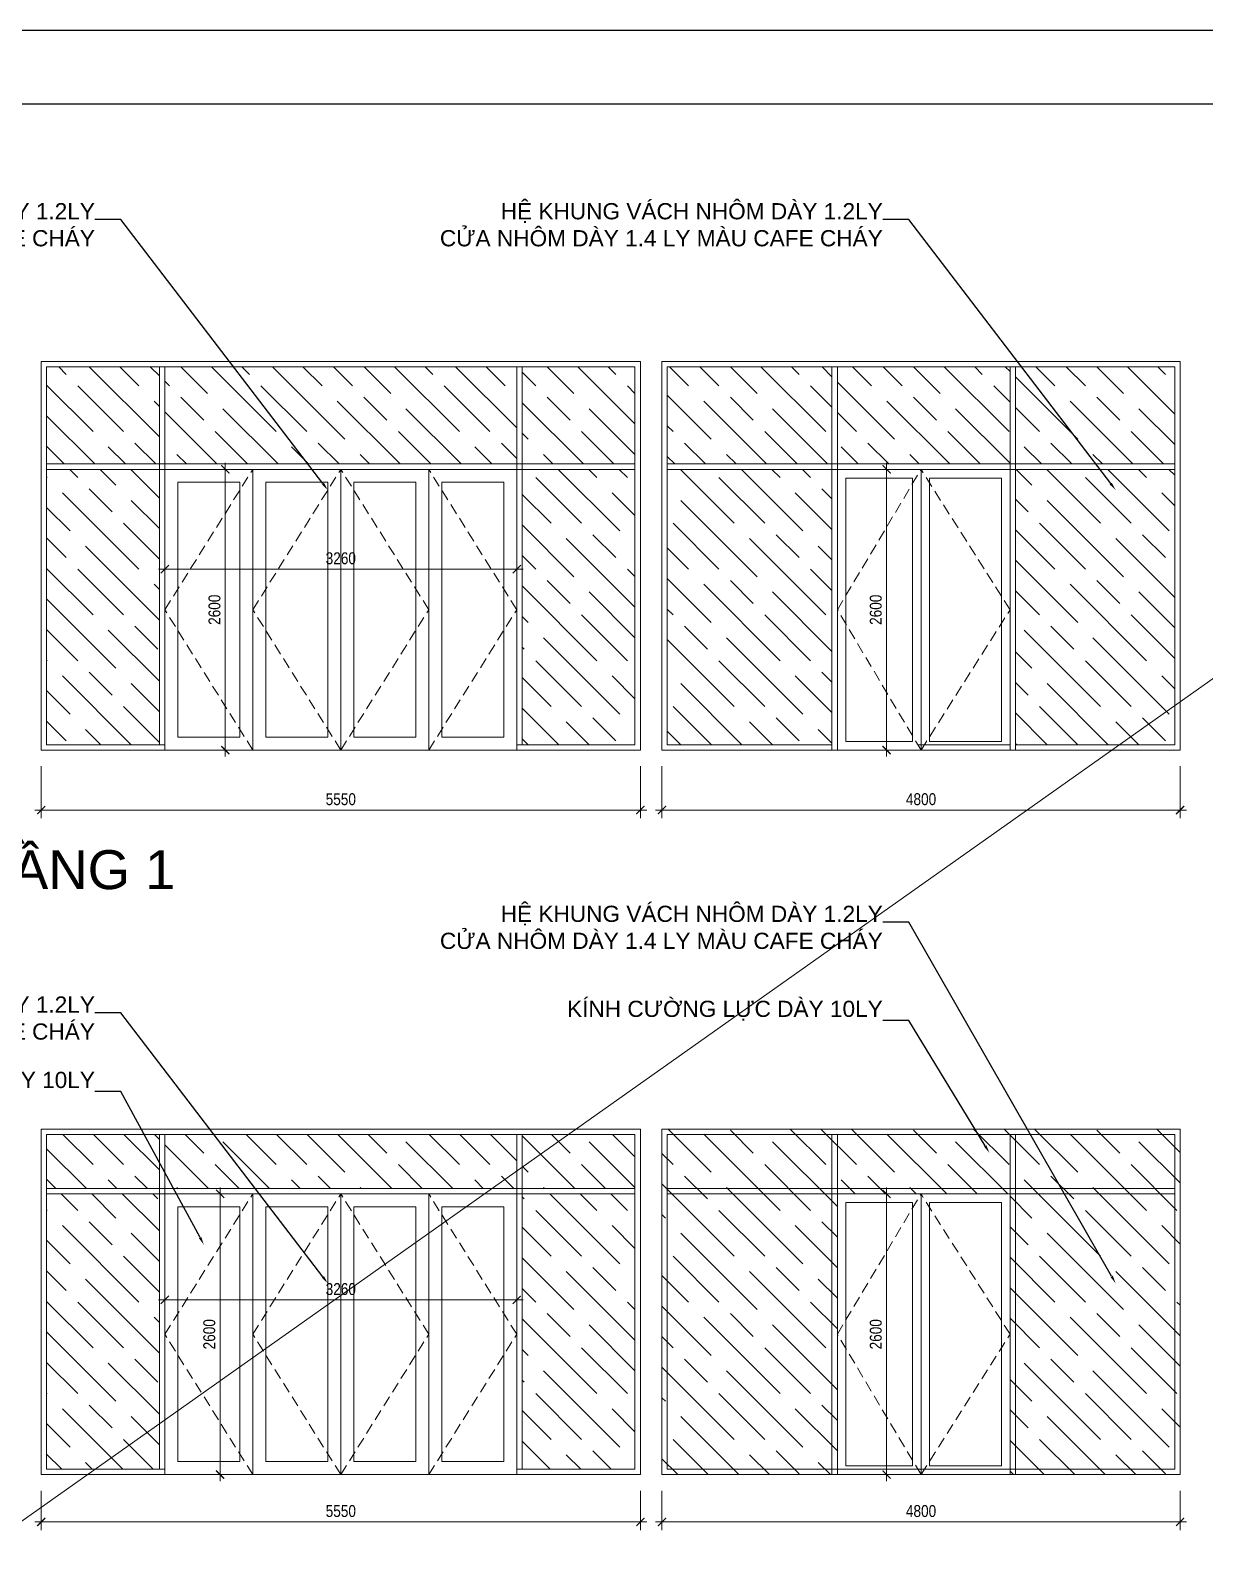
# Model space of a CAD drawing. Header units: millimetres. Extents: x 886808 to 1650903, y -1008069 to 230892.
# Drawn here: x 1589070 to 1599947, y -174559 to -160470 of the extents above; entities that cross this region are included whole.
import ezdxf
from ezdxf import colors
from ezdxf.entities.mleader import LeaderData, LeaderLine
from ezdxf.math import Vec2, Vec3

# ---------------------------------------------------------------- set-up
doc = ezdxf.new("R2010")
doc.units = ezdxf.units.MM
doc.linetypes.add('DASHED', pattern=[0.75, 0.5, -0.25])
doc.layers.get('0').update_dxf_attribs({"lineweight": 0})
for name, color, linetype, lineweight in [('03- Net Cua- 153', 153, 'Continuous', 9), ('06- Dim- 250', 250, 'Continuous', 0), ('0___TUONG XAY MOI', 10, 'Continuous', 40), ('A-Wall', 113, 'Continuous', 30), ('A_Dim', 8, 'Continuous', 5), ('Q - TEN PHONG', 7, 'Continuous', 18)]:
    doc.layers.add(name, color=color, linetype=linetype, lineweight=lineweight)
doc.styles.add('ADP_HC_vni_HC', font='')
doc.styles.add('DAT', font='')
doc.styles.add('VNI-HELVE', font='')
doc.styles.get('ADP_HC_vni_HC').set_extended_font_data('VNI-Helve-Condense')
doc.styles.get('DAT').set_extended_font_data('VNI-Helve')
doc.styles.get('VNI-HELVE').set_extended_font_data('VNI-Helve-Condense')
doc.dimstyles.new('1-100 X2', dxfattribs={"dimtxt": 110, "dimasz": 75, "dimexe": 75, "dimexo": 150, "dimgap": 45, "dimtad": 1, "dimdec": 0, "dimrnd": 5, "dimzin": 0, "dimtxsty": 'VNI-HELVE', "dimblk": 'ARCHTICK', "dimcen": 50, "dimdle": 60, "dimclrd": 256, "dimclre": 256, "dimclrt": 2, "dimadec": 0, "dimazin": 0, "dimtfac": 1, "dimtdec": 0, "dimtix": 1, "dimtmove": 1, "dimatfit": 3, "dimldrblk": 'OPEN30', "dimfxl": 900, "dimtolj": 1, "dimtzin": 0, "dimlwd": 13, "dimlwe": 13, "dimarcsym": 1})

# ---------------------------------------------------------------- blocks, each defined once
blk = doc.blocks.new('ÈGERGER')
at = {"layer": 'A-Wall', "linetype": 'Continuous', "transparency": 33554636}
blk.add_line((-179936, -849840), (-132098, -849840), dxfattribs=at)
at = {"layer": 'Defpoints', "transparency": 33554636}
blk.add_lwpolyline([(-181644, -884626), (-131244, -884626), (-131244, -848986), (-181644, -848986)], close=True, dxfattribs=at)
blk = doc.blocks.new('_ArchTick')
at = {"color": 0, "linetype": 'ByBlock', "const_width": 0.15}
blk.add_lwpolyline([(-0.5, -0.5), (0.5, 0.5)], dxfattribs=at)
blk = doc.blocks.new('*D997')
at = {"layer": 'A_Dim', "lineweight": 13, "transparency": 16777216}
for p, q in [((1589170, -167286), (1589170, -167766)), ((1594720, -167286), (1594720, -167766)), ((1594780, -167691), (1589110, -167691))]:
    blk.add_line(p, q, dxfattribs=at)
at = {"layer": 'Defpoints', "color": 0, "transparency": 16777216}
for p in [(1589170, -167136), (1594720, -167136), (1589170, -167691)]:
    blk.add_point(p, dxfattribs=at)
at = {"layer": 'A_Dim', "lineweight": 13, "transparency": 16777216, "xscale": 75, "yscale": 75, "zscale": 75, "rotation": 180}
blk.add_blockref('_ArchTick', (1589170, -167691), dxfattribs=at)
at = {"layer": 'A_Dim', "lineweight": 13, "transparency": 16777216, "xscale": 75, "yscale": 75, "zscale": 75}
blk.add_blockref('_ArchTick', (1594720, -167691), dxfattribs=at)
at = {"layer": 'A_Dim', "color": 2, "transparency": 16777216, "insert": (1591945, -167591), "char_height": 110, "attachment_point": 5, "style": 'VNI-HELVE'}
blk.add_mtext('\\A1;5550', dxfattribs=at)
blk = doc.blocks.new('_Open30')
at = {"color": 0, "linetype": 'ByBlock', "lineweight": -2}
for p, q in [((-1, 0.27), (0, 0)), ((0, 0), (-1, -0.27)), ((0, 0), (-1, 0))]:
    blk.add_line(p, q, dxfattribs=at)
blk = doc.blocks.new('*D998')
at = {"layer": 'A_Dim', "lineweight": 13, "transparency": 16777216}
for p, q in [((1594920, -167286), (1594920, -167766)), ((1599720, -167286), (1599720, -167766)), ((1594860, -167691), (1599780, -167691))]:
    blk.add_line(p, q, dxfattribs=at)
at = {"layer": 'Defpoints', "color": 0, "transparency": 16777216}
for p in [(1594920, -167136), (1599720, -167136), (1599720, -167691)]:
    blk.add_point(p, dxfattribs=at)
at = {"layer": 'A_Dim', "lineweight": 13, "transparency": 16777216, "xscale": 75, "yscale": 75, "zscale": 75, "rotation": 180}
blk.add_blockref('_ArchTick', (1594920, -167691), dxfattribs=at)
at = {"layer": 'A_Dim', "lineweight": 13, "transparency": 16777216, "xscale": 75, "yscale": 75, "zscale": 75}
blk.add_blockref('_ArchTick', (1599720, -167691), dxfattribs=at)
at = {"layer": 'A_Dim', "color": 2, "transparency": 16777216, "insert": (1597320, -167591), "char_height": 110, "attachment_point": 5, "style": 'VNI-HELVE'}
blk.add_mtext('\\A1;4800', dxfattribs=at)
blk = doc.blocks.new('*D1001')
at = {"layer": 'A_Dim', "lineweight": 13, "transparency": 16777216}
for p, q in [((1590980, -164536), (1590800, -164536)), ((1590875, -167196), (1590875, -164476)), ((1590980, -167136), (1590800, -167136))]:
    blk.add_line(p, q, dxfattribs=at)
at = {"layer": 'Defpoints', "color": 0, "transparency": 16777216}
for p in [(1590875, -164536), (1591130, -164536), (1591130, -167136)]:
    blk.add_point(p, dxfattribs=at)
at = {"layer": 'A_Dim', "lineweight": 13, "transparency": 16777216, "xscale": 75, "yscale": 75, "zscale": 75}
for p, rotation in [((1590875, -164536), 90), ((1590875, -167136), 270)]:
    blk.add_blockref('_ArchTick', p, dxfattribs=dict(at, rotation=rotation))
at = {"layer": 'A_Dim', "color": 2, "transparency": 16777216, "insert": (1590775, -165836), "char_height": 110, "attachment_point": 5, "rotation": 90, "style": 'VNI-HELVE'}
blk.add_mtext('\\A1;2600', dxfattribs=at)
blk = doc.blocks.new('*D1002')
at = {"layer": 'A_Dim', "lineweight": 13, "transparency": 16777216}
for p, q in [((1590315, -165386), (1590315, -165385)), ((1593575, -165386), (1593575, -165385)), ((1590255, -165460), (1593635, -165460))]:
    blk.add_line(p, q, dxfattribs=at)
at = {"layer": 'Defpoints', "color": 0, "transparency": 16777216}
for p in [(1590315, -165536, 0), (1593575, -165460), (1593575, -165536, 0)]:
    blk.add_point(p, dxfattribs=at)
at = {"layer": 'A_Dim', "lineweight": 13, "transparency": 16777216, "xscale": 75, "yscale": 75, "zscale": 75, "rotation": 180}
blk.add_blockref('_ArchTick', (1590315, -165460), dxfattribs=at)
at = {"layer": 'A_Dim', "lineweight": 13, "transparency": 16777216, "xscale": 75, "yscale": 75, "zscale": 75}
blk.add_blockref('_ArchTick', (1593575, -165460), dxfattribs=at)
at = {"layer": 'A_Dim', "color": 2, "transparency": 16777216, "insert": (1591945, -165360), "char_height": 110, "attachment_point": 5, "style": 'VNI-HELVE'}
blk.add_mtext('\\A1;3260', dxfattribs=at)
blk = doc.blocks.new('*D1010')
at = {"layer": 'A_Dim', "lineweight": 13, "transparency": 16777216}
for p, q in [((1589170, -173996), (1589170, -174359)), ((1594720, -173996), (1594720, -174359)), ((1594780, -174284), (1589110, -174284))]:
    blk.add_line(p, q, dxfattribs=at)
at = {"layer": 'Defpoints', "color": 0, "transparency": 16777216}
for p in [(1589170, -173846), (1594720, -173846), (1589170, -174284)]:
    blk.add_point(p, dxfattribs=at)
at = {"layer": 'A_Dim', "lineweight": 13, "transparency": 16777216, "xscale": 75, "yscale": 75, "zscale": 75, "rotation": 180}
blk.add_blockref('_ArchTick', (1589170, -174284), dxfattribs=at)
at = {"layer": 'A_Dim', "lineweight": 13, "transparency": 16777216, "xscale": 75, "yscale": 75, "zscale": 75}
blk.add_blockref('_ArchTick', (1594720, -174284), dxfattribs=at)
at = {"layer": 'A_Dim', "color": 2, "transparency": 16777216, "insert": (1591945, -174184), "char_height": 110, "attachment_point": 5, "style": 'VNI-HELVE'}
blk.add_mtext('\\A1;5550', dxfattribs=at)
blk = doc.blocks.new('*D1011')
at = {"layer": 'A_Dim', "lineweight": 13, "transparency": 16777216}
for p, q in [((1594920, -173996), (1594920, -174359)), ((1599720, -173996), (1599720, -174359)), ((1599780, -174284), (1594860, -174284))]:
    blk.add_line(p, q, dxfattribs=at)
at = {"layer": 'Defpoints', "color": 0, "transparency": 16777216}
for p in [(1594920, -173846), (1599720, -173846), (1594920, -174284)]:
    blk.add_point(p, dxfattribs=at)
at = {"layer": 'A_Dim', "lineweight": 13, "transparency": 16777216, "xscale": 75, "yscale": 75, "zscale": 75, "rotation": 180}
blk.add_blockref('_ArchTick', (1594920, -174284), dxfattribs=at)
at = {"layer": 'A_Dim', "lineweight": 13, "transparency": 16777216, "xscale": 75, "yscale": 75, "zscale": 75}
blk.add_blockref('_ArchTick', (1599720, -174284), dxfattribs=at)
at = {"layer": 'A_Dim', "color": 2, "transparency": 16777216, "insert": (1597320, -174184), "char_height": 110, "attachment_point": 5, "style": 'VNI-HELVE'}
blk.add_mtext('\\A1;4800', dxfattribs=at)
blk = doc.blocks.new('*D1014')
at = {"layer": 'A_Dim', "lineweight": 13, "transparency": 16777216}
for p, q in [((1590827, -173906), (1590827, -171186)), ((1590872, -171246), (1590902, -171246)), ((1590872, -173846), (1590902, -173846))]:
    blk.add_line(p, q, dxfattribs=at)
at = {"layer": 'Defpoints', "color": 0, "transparency": 16777216}
for p in [(1590722, -171246), (1590827, -171246), (1590722, -173846)]:
    blk.add_point(p, dxfattribs=at)
at = {"layer": 'A_Dim', "lineweight": 13, "transparency": 16777216, "xscale": 75, "yscale": 75, "zscale": 75}
for p, rotation in [((1590827, -171246), 90), ((1590827, -173846), 270)]:
    blk.add_blockref('_ArchTick', p, dxfattribs=dict(at, rotation=rotation))
at = {"layer": 'A_Dim', "color": 2, "transparency": 16777216, "insert": (1590727, -172546), "char_height": 110, "attachment_point": 5, "rotation": 90, "style": 'VNI-HELVE'}
blk.add_mtext('\\A1;2600', dxfattribs=at)
blk = doc.blocks.new('*D1015')
at = {"layer": 'A_Dim', "lineweight": 13, "transparency": 16777216}
for p, q in [((1590315, -172396), (1590315, -172153)), ((1593575, -172396), (1593575, -172153)), ((1590255, -172228), (1593635, -172228))]:
    blk.add_line(p, q, dxfattribs=at)
at = {"layer": 'Defpoints', "color": 0, "transparency": 16777216}
for p in [(1593575, -172228), (1590315, -172546), (1593575, -172546)]:
    blk.add_point(p, dxfattribs=at)
at = {"layer": 'A_Dim', "lineweight": 13, "transparency": 16777216, "xscale": 75, "yscale": 75, "zscale": 75, "rotation": 180}
blk.add_blockref('_ArchTick', (1590315, -172228), dxfattribs=at)
at = {"layer": 'A_Dim', "lineweight": 13, "transparency": 16777216, "xscale": 75, "yscale": 75, "zscale": 75}
blk.add_blockref('_ArchTick', (1593575, -172228), dxfattribs=at)
at = {"layer": 'A_Dim', "color": 2, "transparency": 16777216, "insert": (1591945, -172128), "char_height": 110, "attachment_point": 5, "style": 'VNI-HELVE'}
blk.add_mtext('\\A1;3260', dxfattribs=at)
blk = doc.blocks.new('*D1016')
at = {"layer": 'A_Dim', "lineweight": 13, "transparency": 16777216}
for p, q in [((1597001, -167196), (1597001, -164476)), ((1597082, -164536), (1597076, -164536)), ((1597082, -167136), (1597076, -167136))]:
    blk.add_line(p, q, dxfattribs=at)
at = {"layer": 'Defpoints', "color": 0, "transparency": 16777216}
for p in [(1596932, -164536), (1597001, -164536), (1596932, -167136)]:
    blk.add_point(p, dxfattribs=at)
at = {"layer": 'A_Dim', "lineweight": 13, "transparency": 16777216, "xscale": 75, "yscale": 75, "zscale": 75}
for p, rotation in [((1597001, -164536), 90), ((1597001, -167136), 270)]:
    blk.add_blockref('_ArchTick', p, dxfattribs=dict(at, rotation=rotation))
at = {"layer": 'A_Dim', "color": 2, "transparency": 16777216, "insert": (1596901, -165836), "char_height": 110, "attachment_point": 5, "rotation": 90, "style": 'VNI-HELVE'}
blk.add_mtext('\\A1;2600', dxfattribs=at)
blk = doc.blocks.new('*D966')
at = {"layer": 'A_Dim', "lineweight": 13, "transparency": 16777216}
for p, q in [((1597001, -173906), (1597001, -171186)), ((1597082, -171246), (1597076, -171246)), ((1597082, -173846), (1597076, -173846))]:
    blk.add_line(p, q, dxfattribs=at)
at = {"layer": 'Defpoints', "color": 0, "transparency": 16777216}
for p in [(1596932, -171246), (1597001, -171246), (1596932, -173846)]:
    blk.add_point(p, dxfattribs=at)
at = {"layer": 'A_Dim', "lineweight": 13, "transparency": 16777216, "xscale": 75, "yscale": 75, "zscale": 75}
for p, rotation in [((1597001, -171246), 90), ((1597001, -173846), 270)]:
    blk.add_blockref('_ArchTick', p, dxfattribs=dict(at, rotation=rotation))
at = {"layer": 'A_Dim', "color": 2, "transparency": 16777216, "insert": (1596901, -172546), "char_height": 110, "attachment_point": 5, "rotation": 90, "style": 'VNI-HELVE'}
blk.add_mtext('\\A1;2600', dxfattribs=at)

msp = doc.modelspace()

# ---------------------------------------------------------------- hatches: boundary and pattern name
at = {"layer": 'A_Dim', "transparency": 33554534}
h = msp.add_hatch(dxfattribs=at)
h.set_pattern_fill('GOST_WOOD', color=256, scale=100, angle=45)
h.set_pattern_definition([(135, (-166804.1, -48786.84), (424.26407, 424.26407), [1000, -200]), (135, (-166521.3, -48786.84), (424.26407, 424.26407), [600, -150, 300, -150]), (135, (-166167.7, -48857.55), (424.26407, 424.26407), [1000, -200])])
h.paths.add_polyline_path([(1596494.7, -163585.8), (1594969.6, -163585.8), (1594969.6, -164485.8), (1596494.7, -164485.8)])
h.paths.add_polyline_path([(1598144.5, -163585.8), (1597319.6, -163585.8), (1596544.7, -163585.8), (1596544.7, -164485.8), (1598144.5, -164485.8)])
h.paths.add_polyline_path([(1599669.6, -163585.8), (1598249.4, -163585.8), (1598938, -164485.8), (1599669.6, -164485.8)])
h.paths.add_polyline_path([(1598249.4, -163585.8), (1598194.5, -163585.8), (1598194.5, -164485.8), (1598938, -164485.8)])
h.paths.add_polyline_path([(1599669.6, -164535.8), (1598194.5, -164535.8), (1598194.5, -167085.8), (1599669.6, -167085.8)])
h.paths.add_polyline_path([(1596494.7, -164535.8), (1594969.6, -164535.8), (1594969.6, -167085.8), (1596494.7, -167085.8)])
h.paths.add_polyline_path([(1580419.6, -164535.8), (1579094.6, -164535.8), (1579094.6, -167085.8), (1580419.6, -167085.8)])
h.paths.add_polyline_path([(1579044.6, -164535.8), (1577719.6, -164535.8), (1577719.6, -167085.8), (1579044.6, -167085.8)])
h.paths.add_polyline_path([(1573369.6, -164535.8), (1572069.6, -164535.8), (1572069.6, -167085.8), (1573369.6, -167085.8)])
h.paths.add_polyline_path([(1573369.6, -164485.8), (1573369.6, -163585.8), (1572069.6, -163585.8), (1572069.6, -164485.8)])
h.paths.add_polyline_path([(1573419.6, -167085.8), (1574719.6, -167085.8), (1574719.6, -164535.8), (1573419.6, -164535.8)])
h.paths.add_polyline_path([(1574719.6, -164485.8), (1574719.6, -163585.8), (1573419.6, -163585.8), (1573419.6, -164485.8)])
h.paths.add_polyline_path([(1576069.6, -164485.8), (1576069.6, -163585.8), (1574769.6, -163585.8), (1574769.6, -164485.8)])
h.paths.add_polyline_path([(1576069.6, -164535.8), (1574769.6, -164535.8), (1574769.6, -167085.8), (1576069.6, -167085.8)])
h.paths.add_polyline_path([(1577419.6, -164535.8), (1576119.6, -164535.8), (1576119.6, -167085.8), (1577419.6, -167085.8)])
h.paths.add_polyline_path([(1576119.6, -163585.8), (1576119.6, -164485.8), (1577419.6, -164485.8), (1577419.6, -163585.8)])
h.paths.add_polyline_path([(1577719.6, -163585.8), (1577719.6, -164485.8), (1579044.6, -164485.8), (1579044.6, -163585.8)])
h.paths.add_polyline_path([(1579094.6, -163585.8), (1579094.6, -164485.8), (1580419.6, -164485.8), (1580419.6, -163585.8)])
h.paths.add_polyline_path([(1580469.6, -163585.8), (1580469.6, -164485.8), (1581794.6, -164485.8), (1581794.6, -163585.8)])
h.paths.add_polyline_path([(1583169.6, -164485.8), (1583169.6, -163585.8), (1581844.6, -163585.8), (1581844.6, -164485.8)])
h.paths.add_polyline_path([(1581844.6, -167085.8), (1583169.6, -167085.8), (1583169.6, -164535.8), (1581844.6, -164535.8)])
h.paths.add_polyline_path([(1581794.6, -164535.8), (1580469.6, -164535.8), (1580469.6, -167085.8), (1581794.6, -167085.8)])
h.paths.add_polyline_path([(1583469.6, -164535.8), (1583469.6, -167085.8), (1584514.6, -167085.8), (1584514.6, -164535.8)])
h.paths.add_polyline_path([(1583469.6, -163585.8), (1583469.6, -164485.8), (1584514.6, -164485.8), (1584514.6, -163585.8)])
h.paths.add_polyline_path([(1584564.6, -163585.8), (1584564.6, -164485.8), (1587824.6, -164485.8), (1587824.6, -163585.8)])
h.paths.add_polyline_path([(1588919.6, -164485.8), (1588919.6, -163585.8), (1587874.6, -163585.8), (1587874.6, -164485.8)])
h.paths.add_polyline_path([(1588919.6, -164535.8), (1587874.6, -164535.8), (1587874.6, -167085.8), (1588919.6, -167085.8)])
h.paths.add_polyline_path([(1590264.6, -164485.8), (1590264.6, -163585.8), (1589219.6, -163585.8), (1589219.6, -164485.8)])
h.paths.add_polyline_path([(1589219.6, -167085.8), (1590264.6, -167085.8), (1590264.6, -164535.8), (1589219.6, -164535.8)])
h.paths.add_polyline_path([(1593574.6, -164485.8), (1593574.6, -163585.8), (1590314.6, -163585.8), (1590314.6, -164485.8)])
h.paths.add_polyline_path([(1594669.6, -164485.8), (1594669.6, -163585.8), (1593624.6, -163585.8), (1593624.6, -164485.8)])
h.paths.add_polyline_path([(1593624.6, -167085.8), (1594669.6, -167085.8), (1594669.6, -164535.8), (1593624.6, -164535.8)])
h = msp.add_hatch(dxfattribs=at)
h.set_pattern_fill('GOST_WOOD', color=256, scale=100, angle=45)
h.set_pattern_definition([(135, (-166804.1, -48786.84), (424.26407, 424.26407), [1000, -200]), (135, (-166521.3, -48786.84), (424.26407, 424.26407), [600, -150, 300, -150]), (135, (-166167.7, -48857.55), (424.26407, 424.26407), [1000, -200])])
h.paths.add_polyline_path([(1580419.6, -171245.8), (1579094.6, -171245.8), (1579094.6, -173795.8), (1580419.6, -173795.8)])
h.paths.add_polyline_path([(1579044.6, -171245.8), (1577719.6, -171245.8), (1577719.6, -173795.8), (1579044.6, -173795.8)])
h.paths.add_polyline_path([(1573369.6, -171245.8), (1572069.6, -171245.8), (1572069.6, -173795.8), (1573369.6, -173795.8)])
h.paths.add_polyline_path([(1573369.6, -171195.8), (1573369.6, -170695.8), (1572069.6, -170695.8), (1572069.6, -171195.8)])
h.paths.add_polyline_path([(1573419.6, -173795.8), (1574719.6, -173795.8), (1574719.6, -171245.8), (1573419.6, -171245.8)])
h.paths.add_polyline_path([(1574719.6, -171195.8), (1574719.6, -170695.8), (1573419.6, -170695.8), (1573419.6, -171195.8)])
h.paths.add_polyline_path([(1576069.6, -171195.8), (1576069.6, -170695.8), (1574769.6, -170695.8), (1574769.6, -171195.8)])
h.paths.add_polyline_path([(1576069.6, -171245.8), (1574769.6, -171245.8), (1574769.6, -173795.8), (1576069.6, -173795.8)])
h.paths.add_polyline_path([(1577419.6, -171245.8), (1576119.6, -171245.8), (1576119.6, -173795.8), (1577419.6, -173795.8)])
h.paths.add_polyline_path([(1576119.6, -170695.8), (1576119.6, -171195.8), (1577419.6, -171195.8), (1577419.6, -170695.8)])
h.paths.add_polyline_path([(1577719.6, -170695.8), (1577719.6, -171195.8), (1579044.6, -171195.8), (1579044.6, -170695.8)])
h.paths.add_polyline_path([(1579094.6, -170695.8), (1579094.6, -171195.8), (1580419.6, -171195.8), (1580419.6, -170695.8)])
h.paths.add_polyline_path([(1580469.6, -170695.8), (1580469.6, -171195.8), (1581794.6, -171195.8), (1581794.6, -170695.8)])
h.paths.add_polyline_path([(1583169.6, -171195.8), (1583169.6, -170695.8), (1581844.6, -170695.8), (1581844.6, -171195.8)])
h.paths.add_polyline_path([(1581844.6, -173795.8), (1583169.6, -173795.8), (1583169.6, -171245.8), (1581844.6, -171245.8)])
h.paths.add_polyline_path([(1581794.6, -171245.8), (1580469.6, -171245.8), (1580469.6, -173795.8), (1581794.6, -173795.8)])
h.paths.add_polyline_path([(1583469.6, -171245.8), (1583469.6, -173795.8), (1584514.6, -173795.8), (1584514.6, -171245.8)])
h.paths.add_polyline_path([(1583469.6, -170695.8), (1583469.6, -171195.8), (1584514.6, -171195.8), (1584514.6, -170695.8)])
h.paths.add_polyline_path([(1584564.6, -170695.8), (1584564.6, -171195.8), (1587824.6, -171195.8), (1587824.6, -170695.8)])
h.paths.add_polyline_path([(1588919.6, -171195.8), (1588919.6, -170695.8), (1587874.6, -170695.8), (1587874.6, -171195.8)])
h.paths.add_polyline_path([(1588919.6, -171245.8), (1587874.6, -171245.8), (1587874.6, -173795.8), (1588919.6, -173795.8)])
h.paths.add_polyline_path([(1590264.6, -171195.8), (1590264.6, -170695.8), (1589219.6, -170695.8), (1589219.6, -171195.8)])
h.paths.add_polyline_path([(1589219.6, -173795.8), (1590264.6, -173795.8), (1590264.6, -171245.8), (1589219.6, -171245.8)])
h.paths.add_polyline_path([(1593574.6, -171195.8), (1593574.6, -170695.8), (1590314.6, -170695.8), (1590314.6, -171195.8)])
h.paths.add_polyline_path([(1594669.6, -171195.8), (1594669.6, -170695.8), (1593624.6, -170695.8), (1593624.6, -171195.8)])
h.paths.add_polyline_path([(1593624.6, -173795.8), (1594669.6, -173795.8), (1594669.6, -171245.8), (1593624.6, -171245.8)])
h.paths.add_polyline_path([(1594919.6, -173845.8), (1599719.6, -173845.8), (1599719.6, -170645.8), (1594919.6, -170645.8)])
h.paths.add_polyline_path([(1596544.7, -171245.8), (1596544.7, -173845.8)], flags=16)
h.paths.add_polyline_path([(1596544.7, -173845.8), (1598144.5, -173845.8), (1598144.5, -171245.8), (1596544.7, -171245.8)], flags=17)

# ---------------------------------------------------------------- linework, layer by layer
at = {"layer": '03- Net Cua- 153', "linetype": 'Continuous', "transparency": 33554636}
for points in [[(1589169.6, -163535.8), (1594719.6, -163535.8), (1594719.6, -167135.8), (1589169.6, -167135.8)], [(1594919.6, -167135.8), (1599719.6, -167135.8), (1599719.6, -163535.8), (1594919.6, -163535.8)], [(1596544.7, -163585.8), (1596494.7, -163585.8), (1596494.7, -167135.8), (1596544.7, -167135.8)], [(1589219.6, -164485.8), (1594669.6, -164485.8), (1594669.6, -164535.8), (1589219.6, -164535.8)], [(1591129.6, -167135.8), (1590314.6, -167135.8), (1590314.6, -164535.8), (1591129.6, -164535.8)], [(1591129.6, -167135.8), (1591944.6, -167135.8), (1591944.6, -164535.8), (1591129.6, -164535.8)], [(1592759.6, -167135.8), (1591944.6, -167135.8), (1591944.6, -164535.8), (1592759.6, -164535.8)], [(1592759.6, -167135.8), (1593574.6, -167135.8), (1593574.6, -164535.8), (1592759.6, -164535.8)], [(1594969.6, -164485.8), (1599669.6, -164485.8), (1599669.6, -164535.8), (1594969.6, -164535.8)], [(1596544.7, -167135.8), (1598144.5, -167135.8), (1598144.5, -164535.8), (1596544.7, -164535.8)], [(1597319.6, -164535.8), (1596544.7, -164535.8), (1596544.7, -167135.8), (1597319.6, -167135.8)], [(1597319.6, -164535.8), (1598144.5, -164535.8), (1598144.5, -167135.8), (1597319.6, -167135.8)], [(1591009.6, -167015.8), (1590434.6, -167015.8), (1590434.6, -164655.8), (1591009.6, -164655.8)], [(1591249.6, -167015.8), (1591824.6, -167015.8), (1591824.6, -164655.8), (1591249.6, -164655.8)], [(1592639.6, -167015.8), (1592064.6, -167015.8), (1592064.6, -164655.8), (1592639.6, -164655.8)], [(1592879.6, -167015.8), (1593454.6, -167015.8), (1593454.6, -164655.8), (1592879.6, -164655.8)], [(1597239.6, -164615.8), (1596624.7, -164615.8), (1596624.7, -167055.8), (1597239.6, -167055.8)], [(1597399.6, -164615.8), (1598064.5, -164615.8), (1598064.5, -167055.8), (1597399.6, -167055.8)], [(1589169.6, -170645.8), (1594719.6, -170645.8), (1594719.6, -173845.8), (1589169.6, -173845.8)], [(1594919.6, -173845.8), (1599719.6, -173845.8), (1599719.6, -170645.8), (1594919.6, -170645.8)], [(1599669.6, -173795.8), (1599669.6, -170695.8), (1597319.6, -170695.8), (1594969.6, -170695.8), (1594969.6, -173795.8)], [(1596544.7, -170695.8), (1596494.7, -170695.8), (1596494.7, -173845.8), (1596544.7, -173845.8)], [(1589219.6, -171195.8), (1594669.6, -171195.8), (1594669.6, -171245.8), (1589219.6, -171245.8)], [(1591129.6, -173845.8), (1590314.6, -173845.8), (1590314.6, -171245.8), (1591129.6, -171245.8)], [(1591129.6, -173845.8), (1591944.6, -173845.8), (1591944.6, -171245.8), (1591129.6, -171245.8)], [(1592759.6, -173845.8), (1591944.6, -173845.8), (1591944.6, -171245.8), (1592759.6, -171245.8)], [(1592759.6, -173845.8), (1593574.6, -173845.8), (1593574.6, -171245.8), (1592759.6, -171245.8)], [(1594969.6, -171195.8), (1599669.6, -171195.8), (1599669.6, -171245.8), (1594969.6, -171245.8)], [(1594969.6, -171195.8), (1599669.6, -171195.8), (1599669.6, -171245.8), (1594969.6, -171245.8)], [(1596544.7, -173845.8), (1598144.5, -173845.8), (1598144.5, -171245.8), (1596544.7, -171245.8)], [(1597319.6, -171245.8), (1596544.7, -171245.8), (1596544.7, -173845.8), (1597319.6, -173845.8)], [(1597319.6, -171245.8), (1598144.5, -171245.8), (1598144.5, -173845.8), (1597319.6, -173845.8)], [(1591009.6, -173725.8), (1590434.6, -173725.8), (1590434.6, -171365.8), (1591009.6, -171365.8)], [(1591249.6, -173725.8), (1591824.6, -173725.8), (1591824.6, -171365.8), (1591249.6, -171365.8)], [(1592639.6, -173725.8), (1592064.6, -173725.8), (1592064.6, -171365.8), (1592639.6, -171365.8)], [(1592879.6, -173725.8), (1593454.6, -173725.8), (1593454.6, -171365.8), (1592879.6, -171365.8)], [(1597239.6, -171325.8), (1596624.7, -171325.8), (1596624.7, -173765.8), (1597239.6, -173765.8)], [(1597399.6, -171325.8), (1598064.5, -171325.8), (1598064.5, -173765.8), (1597399.6, -173765.8)]]:
    msp.add_lwpolyline(points, close=True, dxfattribs=at)
for points in [[(1590314.6, -167085.8), (1589219.6, -167085.8), (1589219.6, -163585.8), (1594669.6, -163585.8), (1594669.6, -167085.8), (1593574.6, -167085.8)], [(1599669.6, -167085.8), (1599669.6, -163585.8), (1597319.6, -163585.8), (1594969.6, -163585.8), (1594969.6, -167085.8), (1596494.7, -167085.8)], [(1598144.5, -167135.8), (1598194.5, -167135.8), (1598194.5, -163585.8), (1598144.5, -163585.8), (1598144.5, -167085.8)], [(1597289.8, -167085.8), (1598144.5, -167085.8)], [(1598194.5, -167085.8), (1599669.6, -167085.8)], [(1590314.6, -173795.8), (1589219.6, -173795.8), (1589219.6, -170695.8), (1594669.6, -170695.8), (1594669.6, -173795.8), (1593574.6, -173795.8)], [(1598144.5, -173845.8), (1598194.5, -173845.8), (1598194.5, -170695.8), (1598144.5, -170695.8), (1598144.5, -173795.8)], [(1597289.8, -173795.8), (1598144.5, -173795.8)]]:
    msp.add_lwpolyline(points, dxfattribs=at)
at = {"layer": '03- Net Cua- 153', "linetype": 'Continuous', "transparency": 33554636, "elevation": 0}
for points in [[(1590314.6, -163585.8), (1590264.6, -163585.8), (1590264.6, -167085.8), (1590314.6, -167085.8)], [(1593624.6, -163585.8), (1593574.6, -163585.8), (1593574.6, -167085.8), (1593624.6, -167085.8)], [(1590314.6, -167135.8), (1593574.6, -167135.8), (1593574.6, -164535.8), (1590314.6, -164535.8)], [(1590314.6, -170695.8), (1590264.6, -170695.8), (1590264.6, -173795.8), (1590314.6, -173795.8)], [(1593624.6, -170695.8), (1593574.6, -170695.8), (1593574.6, -173795.8), (1593624.6, -173795.8)], [(1590314.6, -173845.8), (1593574.6, -173845.8), (1593574.6, -171245.8), (1590314.6, -171245.8)]]:
    msp.add_lwpolyline(points, close=True, dxfattribs=at)
at = {"layer": '06- Dim- 250', "linetype": 'DASHED', "ltscale": 200, "transparency": 33554636}
for points in [[(1591129.6, -167135.8), (1590314.6, -165835.8), (1591129.6, -164535.8)], [(1591944.6, -167135.8), (1591129.6, -165835.8), (1591944.6, -164535.8)], [(1591944.6, -167135.8), (1592759.6, -165835.8), (1591944.6, -164535.8)], [(1592759.6, -167135.8), (1593574.6, -165835.8), (1592759.6, -164535.8)], [(1597319.6, -167135.8), (1596544.7, -165835.8), (1597319.6, -164535.8)], [(1597319.6, -167135.8), (1598144.5, -165835.8), (1597319.6, -164535.8)], [(1591129.6, -173845.8), (1590314.6, -172545.8), (1591129.6, -171245.8)], [(1591944.6, -173845.8), (1591129.6, -172545.8), (1591944.6, -171245.8)], [(1591944.6, -173845.8), (1592759.6, -172545.8), (1591944.6, -171245.8)], [(1592759.6, -173845.8), (1593574.6, -172545.8), (1592759.6, -171245.8)], [(1597319.6, -173845.8), (1596544.7, -172545.8), (1597319.6, -171245.8)], [(1597319.6, -173845.8), (1598144.5, -172545.8), (1597319.6, -171245.8)]]:
    msp.add_lwpolyline(points, dxfattribs=at)
at = {"layer": 'A_Dim'}
msp.add_line((1568329.5, -188884), (1608510.3, -160470.4), dxfattribs=at)

# ---------------------------------------------------------------- block references
at = {"layer": '0___TUONG XAY MOI', "transparency": 33554636, "xscale": 0.7972382581455364, "yscale": 0.7972382581455364, "zscale": 0.7972382581455364}
msp.add_blockref('ÈGERGER', (1713143, 516373.7), dxfattribs=at)

# ---------------------------------------------------------------- texts
at = {"layer": 'Q - TEN PHONG', "transparency": 33554636, "insert": (1585321, -168062.9), "char_height": 360.601, "width": 20836.47, "attachment_point": 2, "style": 'DAT'}
msp.add_mtext("{\\fArial|b0|i0|c0|p34;MẶT ĐỨNG VÁCH KÍNH TRỤC A'-F TẦNG 1}", dxfattribs=at)

# ---------------------------------------------------------------- dimensions: what is measured, and where the dimension line sits
at = {"layer": 'A_Dim', "transparency": 33554636}
for base, p1, p2, picture, middle in [((1590875.2, -164535.8), (1591129.6, -167135.8), (1591129.6, -164535.8), '*D1001', (1590775.2, -165835.8)), ((1597001, -164535.8), (1596932.2, -167135.8), (1596932.2, -164535.8), '*D1016', (1596901, -165835.8)), ((1590827, -171245.8), (1590722.1, -173845.8), (1590722.1, -171245.8), '*D1014', (1590727, -172545.8)), ((1597001, -171245.8), (1596932.2, -173845.8), (1596932.2, -171245.8), '*D966', (1596901, -172545.8))]:
    dim = msp.add_linear_dim(base=base, p1=p1, p2=p2, angle=90, dimstyle='1-100 X2', dxfattribs=at)
    dim.commit()
    dim.dimension.update_dxf_attribs({"geometry": picture, "text_midpoint": middle})
for base, p1, p2, picture, middle in [((1593574.6, -165460.2), (1590314.6, -165535.8, 0), (1593574.6, -165535.8, 0), '*D1002', (1591944.6, -165360.2)), ((1589169.6, -167690.6), (1594719.6, -167135.8), (1589169.6, -167135.8), '*D997', (1591944.6, -167590.6)), ((1599719.6, -167690.6), (1594919.6, -167135.8), (1599719.6, -167135.8), '*D998', (1597319.6, -167590.6)), ((1593574.6, -172227.5), (1590314.6, -172545.8), (1593574.6, -172545.8), '*D1015', (1591944.6, -172127.5)), ((1589169.6, -174283.9), (1594719.6, -173845.8), (1589169.6, -173845.8), '*D1010', (1591944.6, -174183.9)), ((1594919.6, -174283.9), (1599719.6, -173845.8), (1594919.6, -173845.8), '*D1011', (1597319.6, -174183.9))]:
    dim = msp.add_linear_dim(base=base, p1=p1, p2=p2, dimstyle='1-100 X2', dxfattribs=at)
    dim.commit()
    dim.dimension.update_dxf_attribs({"geometry": picture, "text_midpoint": middle})

# ---------------------------------------------------------------- leaders
at = {"transparency": 33554636}
ml = msp.add_multileader_mtext('Standard', dxfattribs=at)
ml.set_content('{\\fArial|b0|i0|c0|p34;HỆ KHUNG VÁCH NHÔM DÀY 1.2LY\\PCỬA NHÔM DÀY 1.4 LY MÀU CAFE CHÁY}', color=30, style='ADP_HC_vni_HC')
ml.set_leader_properties()
ml.build(insert=Vec2(0, 0))
ml.multileader.update_dxf_attribs({"text_left_attachment_type": 7, "text_right_attachment_type": 7, "text_top_attachment_type": 10, "text_bottom_attachment_type": 10, "dogleg_length": 0.36, "arrow_head_size": 75})
ctx = ml.context
ctx.base_point, ctx.char_height, ctx.arrow_head_size, ctx.landing_gap_size, ctx.plane_origin = Vec3(1585576.3, -162222.4), 150, 75, 0, Vec3(1590003.6, -158855)
ctx.left_attachment, ctx.right_attachment, ctx.text_align_type = 7, 7, 2
notes = []
notes.append((ctx, [(1, (1, 1, 0), (1589908.2, -162222.4), (-1, 0), 240.9, [(0, [(1591824.6, -164727.2)], 0, [])])]))
ctx.mtext.insert, ctx.mtext.alignment, ctx.mtext.flow_direction = Vec3(1589667.3, -162069.9), 3, 5
ml = msp.add_multileader_mtext('Standard', dxfattribs=at)
ml.set_content('{\\fArial|b0|i0|c0|p34;HỆ KHUNG VÁCH NHÔM DÀY 1.2LY\\PCỬA NHÔM DÀY 1.4 LY MÀU CAFE CHÁY}', color=30, style='ADP_HC_vni_HC')
ml.set_leader_properties()
ml.build(insert=Vec2(0, 0))
ml.multileader.update_dxf_attribs({"text_left_attachment_type": 7, "text_right_attachment_type": 7, "text_top_attachment_type": 10, "text_bottom_attachment_type": 10, "dogleg_length": 0.36, "arrow_head_size": 75})
ctx = ml.context
ctx.base_point, ctx.char_height, ctx.arrow_head_size, ctx.landing_gap_size, ctx.plane_origin = Vec3(1592874.4, -162222.4), 150, 75, 0, Vec3(1597301.7, -158855)
ctx.left_attachment, ctx.right_attachment, ctx.text_align_type = 7, 7, 2
notes.append((ctx, [(1, (1, 1, 0), (1597206.3, -162222.4), (-1, 0), 240.9, [(0, [(1599122.7, -164727.2)], 0, [])])]))
ctx.mtext.insert, ctx.mtext.alignment, ctx.mtext.flow_direction = Vec3(1596965.3, -162069.9), 3, 5
ml = msp.add_multileader_mtext('Standard', dxfattribs=at)
ml.set_content('{\\fArial|b0|i0|c0|p34;HỆ KHUNG VÁCH NHÔM DÀY 1.2LY\\PCỬA NHÔM DÀY 1.4 LY MÀU CAFE CHÁY}', color=30, style='ADP_HC_vni_HC')
ml.set_leader_properties()
ml.build(insert=Vec2(0, 0))
ml.multileader.update_dxf_attribs({"text_left_attachment_type": 7, "text_right_attachment_type": 7, "text_top_attachment_type": 10, "text_bottom_attachment_type": 10, "dogleg_length": 0.36, "arrow_head_size": 75})
ctx = ml.context
ctx.base_point, ctx.char_height, ctx.arrow_head_size, ctx.landing_gap_size, ctx.plane_origin = Vec3(1592874.4, -168729.7), 150, 75, 0, Vec3(1597301.7, -166202.3)
ctx.left_attachment, ctx.right_attachment, ctx.text_align_type = 7, 7, 2
notes.append((ctx, [(1, (1, 1, 0), (1597206.3, -168729.7), (-1, 0), 240.9, [(0, [(1599122.7, -172074.6)], 0, [])])]))
ctx.mtext.insert, ctx.mtext.alignment, ctx.mtext.flow_direction = Vec3(1596965.3, -168577.1), 3, 5
ml = msp.add_multileader_mtext('Standard', dxfattribs=at)
ml.set_content('{\\fArial|b0|i0|c0|p34;HỆ KHUNG VÁCH NHÔM DÀY 1.2LY\\PCỬA NHÔM DÀY 1.4 LY MÀU CAFE CHÁY}', color=30, style='ADP_HC_vni_HC')
ml.set_leader_properties()
ml.build(insert=Vec2(0, 0))
ml.multileader.update_dxf_attribs({"text_left_attachment_type": 7, "text_right_attachment_type": 7, "text_top_attachment_type": 10, "text_bottom_attachment_type": 10, "dogleg_length": 0.36, "arrow_head_size": 75})
ctx = ml.context
ctx.base_point, ctx.char_height, ctx.arrow_head_size, ctx.landing_gap_size, ctx.plane_origin = Vec3(1585576.3, -169569.8), 150, 75, 0, Vec3(1590003.6, -166202.3)
ctx.left_attachment, ctx.right_attachment, ctx.text_align_type = 7, 7, 2
notes.append((ctx, [(1, (1, 1, 0), (1589908.2, -169569.8), (-1, 0), 240.9, [(0, [(1591824.6, -172074.6)], 0, [])])]))
ctx.mtext.insert, ctx.mtext.alignment, ctx.mtext.flow_direction = Vec3(1589667.3, -169417.2), 3, 5
ml = msp.add_multileader_mtext('Standard', dxfattribs=at)
ml.set_content('{\\fArial|b0|i0|c0|p34;KÍNH CƯỜNG LỰC DÀY 10LY}', color=30, style='ADP_HC_vni_HC')
ml.set_leader_properties()
ml.build(insert=Vec2(0, 0))
ml.multileader.update_dxf_attribs({"text_left_attachment_type": 7, "text_right_attachment_type": 7, "text_top_attachment_type": 10, "text_bottom_attachment_type": 10, "dogleg_length": 0.36, "arrow_head_size": 75})
ctx = ml.context
ctx.base_point, ctx.char_height, ctx.arrow_head_size, ctx.landing_gap_size, ctx.plane_origin = Vec3(1594057.4, -169640.4), 150, 75, 0, Vec3(1596243, -165323.4)
ctx.left_attachment, ctx.right_attachment, ctx.text_align_type = 7, 7, 2
notes.append((ctx, [(1, (1, 1, 0), (1597206.3, -169640.4), (-1, 0), 240.9, [(0, [(1597953.2, -170865.7)], 0, [])])]))
ctx.mtext.insert, ctx.mtext.alignment, ctx.mtext.flow_direction = Vec3(1596965.3, -169457.1), 3, 5
ml = msp.add_multileader_mtext('Standard', dxfattribs=at)
ml.set_content('{\\fArial|b0|i0|c0|p34;KÍNH CƯỜNG LỰC DÀY 10LY}', color=30, style='ADP_HC_vni_HC')
ml.set_leader_properties()
ml.build(insert=Vec2(0, 0))
ml.multileader.update_dxf_attribs({"text_left_attachment_type": 7, "text_right_attachment_type": 7, "text_top_attachment_type": 10, "text_bottom_attachment_type": 10, "dogleg_length": 0.36, "arrow_head_size": 75})
ctx = ml.context
ctx.base_point, ctx.char_height, ctx.arrow_head_size, ctx.landing_gap_size, ctx.plane_origin = Vec3(1586759.4, -170298.7), 150, 75, 0, Vec3(1588944.9, -165981.8)
ctx.left_attachment, ctx.right_attachment, ctx.text_align_type = 7, 7, 2
notes.append((ctx, [(1, (1, 1, 0), (1589908.2, -170298.7), (-1, 0), 240.9, [(0, [(1590677, -171717.1)], 0, [])])]))
ctx.mtext.insert, ctx.mtext.alignment, ctx.mtext.flow_direction = Vec3(1589667.3, -170115.5), 3, 5
for ctx, leaders in notes:
    for number, flags, end, landing, length, lines in leaders:
        leader = LeaderData()
        leader.index, (leader.has_last_leader_line, leader.has_dogleg_vector, leader.attachment_direction) = number, flags
        leader.last_leader_point, leader.dogleg_vector, leader.dogleg_length = Vec3(end), Vec3(landing), length
        for number, points, colour, breaks in lines:
            line = LeaderLine()
            line.index, line.vertices, line.color, line.breaks = number, Vec3.list(points), colors.encode_raw_color(colour), breaks
            leader.lines.append(line)
        ctx.leaders.append(leader)

doc.saveas('drawing.dxf')
